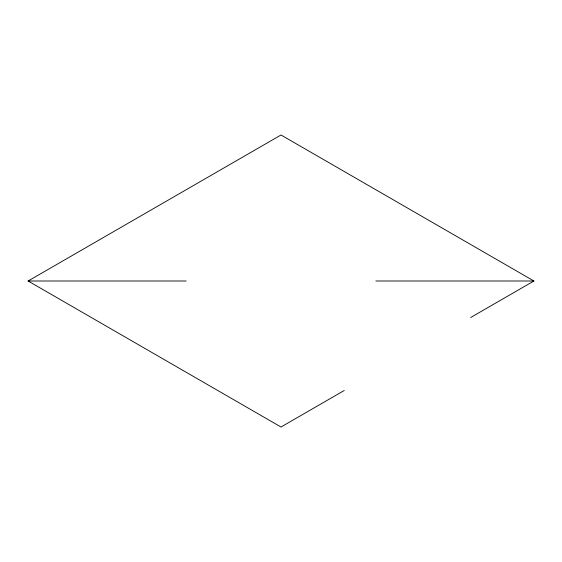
<?xml version="1.0" encoding="UTF-8"?>
<svg xmlns="http://www.w3.org/2000/svg" width="562" height="562" viewBox="0 0 562 562"><rect width="100%" height="100%" fill="white"/><g stroke="black" fill="none" stroke-linecap="round" stroke-linejoin="round"><path stroke-width="0.84" d="M344.225 390.506L281 427.008L28.1 281L281 134.992L533.9 281L470.675 317.502M28.1 281L186.162 281M375.838 281L533.9 281"/></g></svg>
